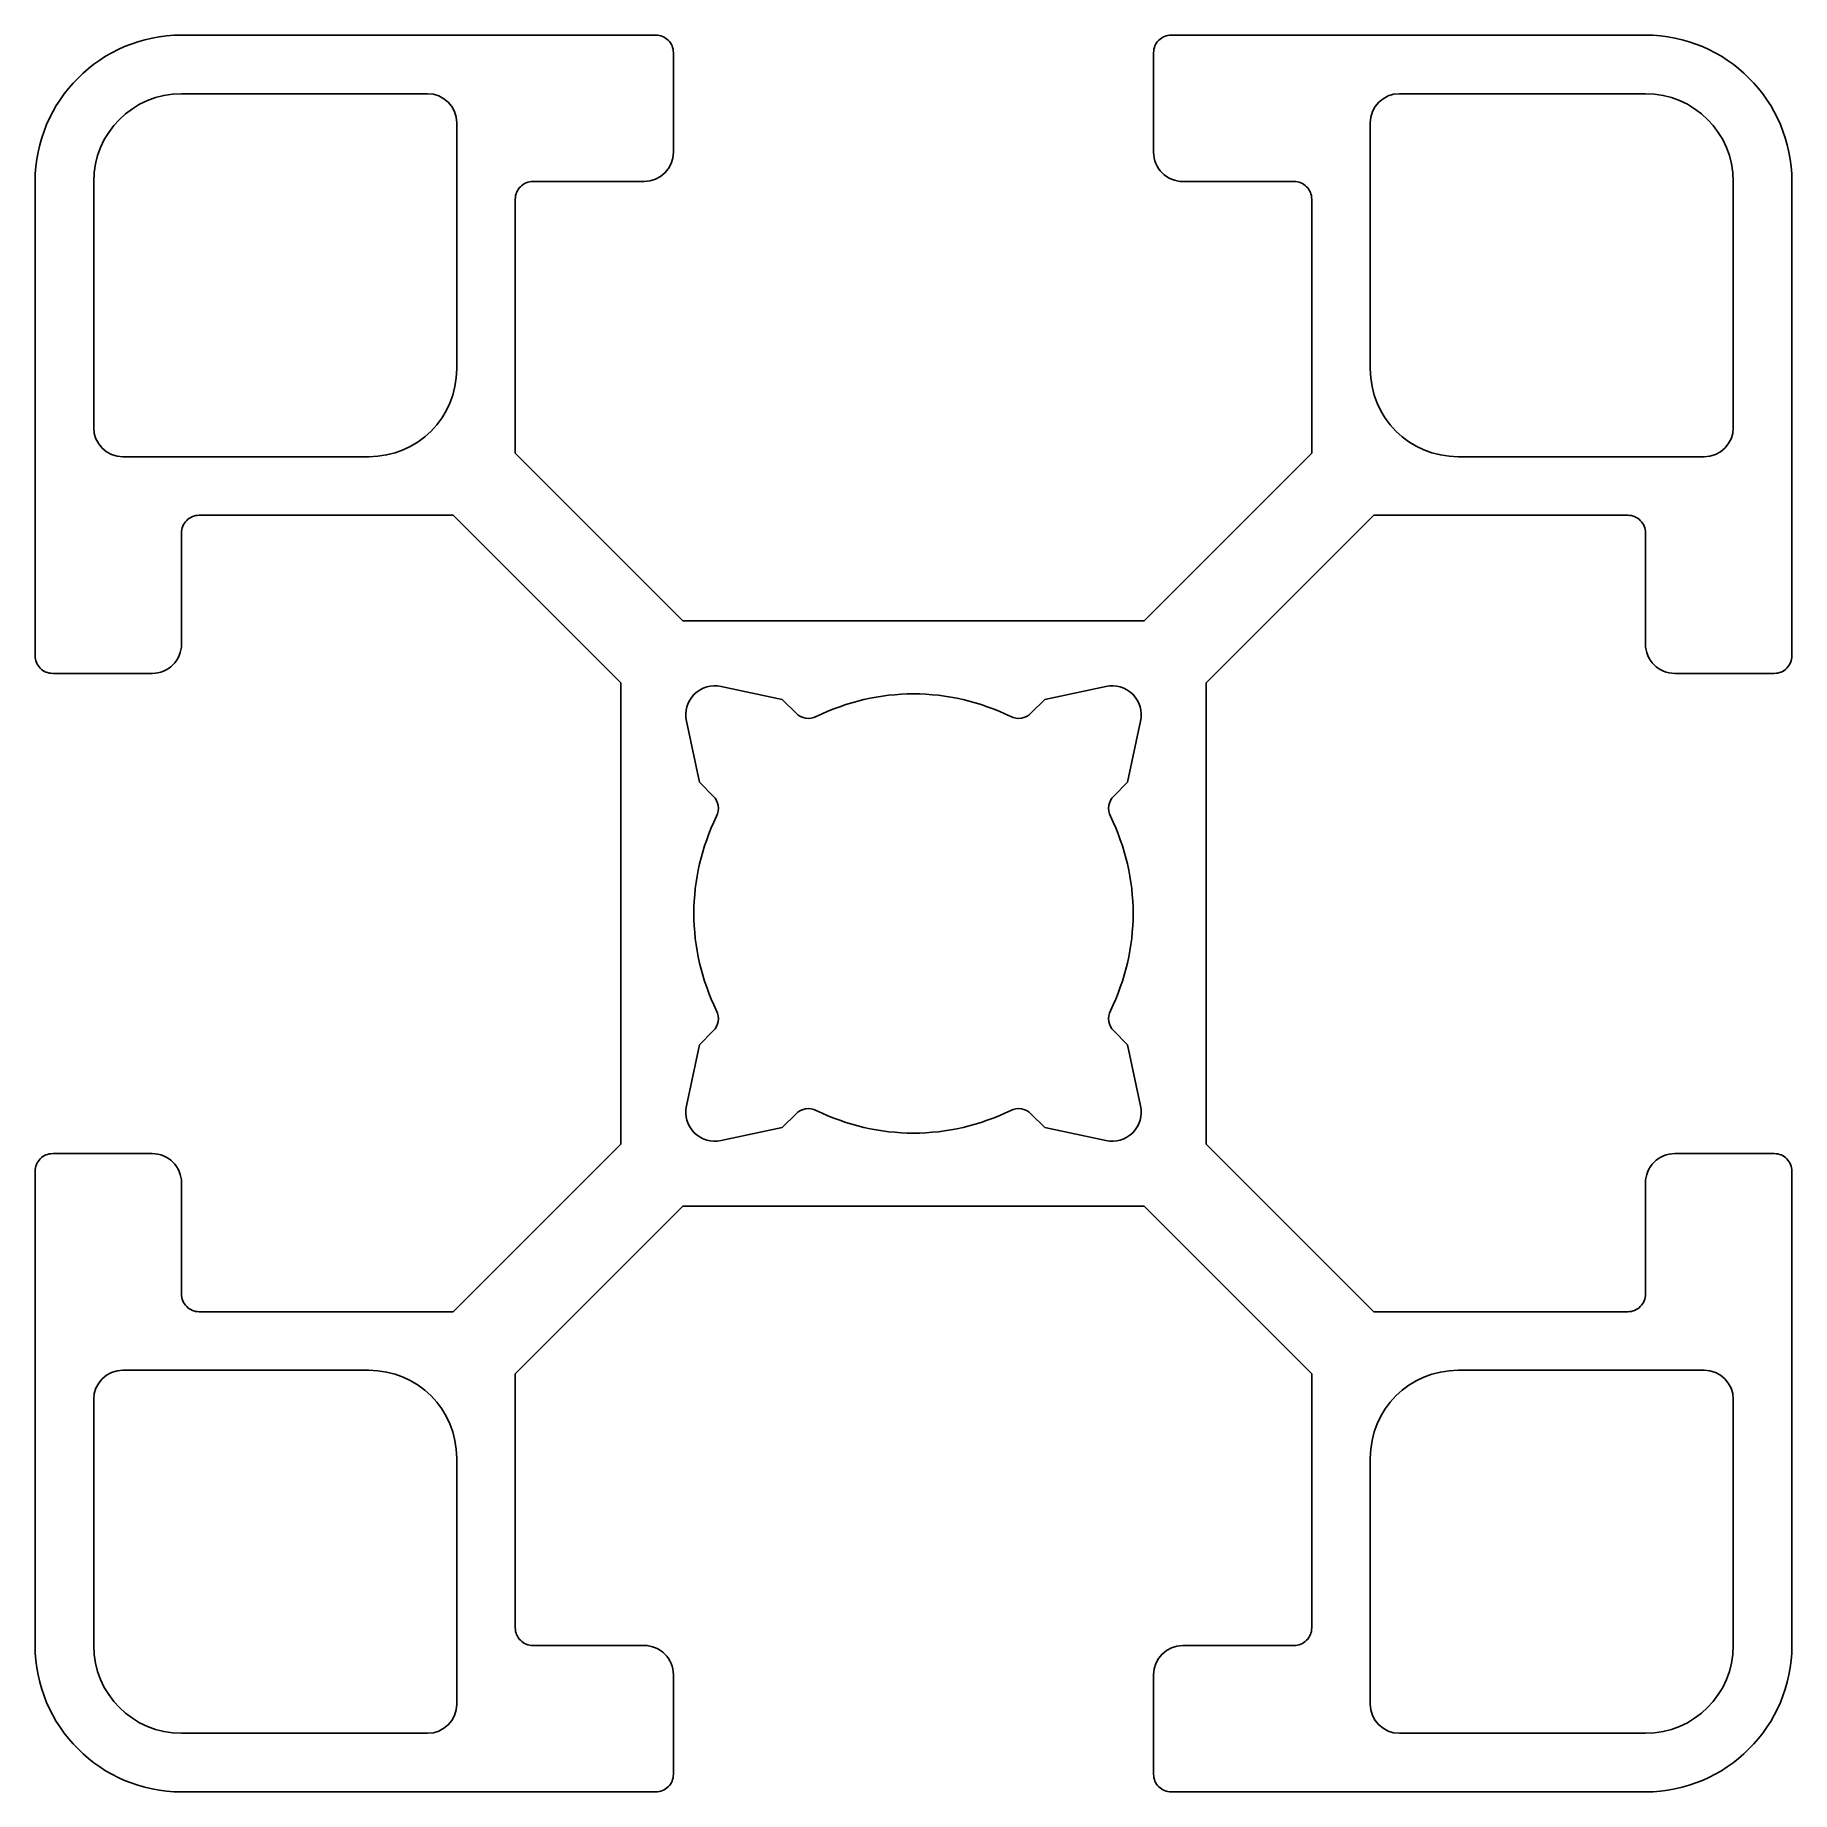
# Model space of a CAD drawing. Extents: x 0 to 30, y 0 to 30.
import ezdxf

# ---------------------------------------------------------------- set-up
doc = ezdxf.new("R2010")
doc.units = 0
doc.header["$LTSCALE"] = 1.8
doc.linetypes.add('PHL_THICK', pattern=[0])
doc.layers.add('PROJECTION', color=7, linetype='CONTINUOUS')

msp = doc.modelspace()

# ---------------------------------------------------------------- linework, layer by layer
at = {"layer": 'PROJECTION', "color": 7, "linetype": 'PHL_THICK'}
for p, q in [((2.5, 30), (10.600006, 30)), ((19.399994, 30), (27.5, 30)), ((10.900002, 28), (10.900002, 29.699997)), ((19.099998, 28), (19.099998, 29.699997)), ((2.5, 29), (6.700005, 29)), ((23.299995, 29), (27.5, 29)), ((7.200005, 24.299995), (7.200005, 28.5)), ((22.799995, 24.299995), (22.799995, 28.5)), ((0, 19.399994), (0, 27.5)), ((1, 23.299995), (1, 27.5)), ((8.5, 27.5), (10.400002, 27.5)), ((19.599998, 27.5), (21.5, 27.5)), ((29, 23.299995), (29, 27.5)), ((30, 19.399994), (30, 27.5)), ((8.200005, 22.860655), (8.200005, 27.199997)), ((21.799995, 22.860655), (21.799995, 27.199997)), ((11.06066, 20), (8.200005, 22.860655)), ((18.939341, 20), (21.799995, 22.860655)), ((1.5, 22.799995), (5.700005, 22.799995)), ((24.299995, 22.799995), (28.5, 22.799995)), ((2.800003, 21.799995), (7.139344, 21.799995)), ((10, 18.939341), (7.139344, 21.799995)), ((20, 18.939341), (22.860655, 21.799995)), ((22.860655, 21.799995), (27.199997, 21.799995)), ((2.5, 19.599998), (2.5, 21.5)), ((27.5, 19.599998), (27.5, 21.5)), ((11.06066, 20), (18.939341, 20)), ((0.300003, 19.099998), (2, 19.099998)), ((10, 11.06066), (10, 18.939341)), ((20, 11.06066), (20, 18.939341)), ((28, 19.099998), (29.699997, 19.099998)), ((12.756927, 18.657288), (11.714124, 18.878887)), ((12.994866, 18.419348), (12.756927, 18.657288)), ((17.005135, 18.419348), (17.243074, 18.657288)), ((17.243074, 18.657288), (18.285877, 18.878887)), ((11.342713, 17.243074), (11.121113, 18.285877)), ((18.657288, 17.243074), (18.878887, 18.285877)), ((11.580652, 17.005135), (11.342713, 17.243074)), ((18.419348, 17.005135), (18.657288, 17.243074)), ((11.342713, 12.756927), (11.580652, 12.994866)), ((18.657288, 12.756927), (18.419348, 12.994866)), ((11.121113, 11.714124), (11.342713, 12.756927)), ((18.878887, 11.714124), (18.657288, 12.756927)), ((12.756927, 11.342713), (12.994866, 11.580652)), ((17.243074, 11.342713), (17.005135, 11.580652)), ((11.714124, 11.121113), (12.756927, 11.342713)), ((18.285877, 11.121113), (17.243074, 11.342713)), ((0.300003, 10.900002), (2, 10.900002)), ((7.139344, 8.200005), (10, 11.06066)), ((22.860655, 8.200005), (20, 11.06066)), ((28, 10.900002), (29.699997, 10.900002)), ((0, 2.5), (0, 10.600006)), ((30, 2.5), (30, 10.600006)), ((2.5, 8.5), (2.5, 10.400002)), ((27.5, 8.5), (27.5, 10.400002)), ((8.200005, 7.139344), (11.06066, 10)), ((11.06066, 10), (18.939341, 10)), ((21.799995, 7.139344), (18.939341, 10)), ((2.800003, 8.200005), (7.139344, 8.200005)), ((22.860655, 8.200005), (27.199997, 8.200005)), ((1.5, 7.200005), (5.700005, 7.200005)), ((24.299995, 7.200005), (28.5, 7.200005)), ((8.200005, 2.800003), (8.200005, 7.139344)), ((21.799995, 2.800003), (21.799995, 7.139344)), ((1, 2.5), (1, 6.700005)), ((29, 2.5), (29, 6.700005)), ((7.200005, 1.5), (7.200005, 5.700005)), ((22.799995, 1.5), (22.799995, 5.700005)), ((8.5, 2.5), (10.400002, 2.5)), ((19.599998, 2.5), (21.5, 2.5)), ((10.900002, 0.300003), (10.900002, 2)), ((19.099998, 0.300003), (19.099998, 2)), ((2.5, 1), (6.700005, 1)), ((23.299995, 1), (27.5, 1)), ((2.5, 0), (10.600006, 0)), ((19.399994, 0), (27.5, 0))]:
    msp.add_line(p, q, dxfattribs=at)
for centre, radius, start, end in [((2.5, 27.5), 2.5, 90, 180), ((10.600004, 29.700003), 0.299997, 359.9989133, 89.9996304), ((19.399996, 29.700003), 0.299997, 90.000371, 180.0010834), ((27.5, 27.5), 2.5, 0, 90), ((2.5, 27.5), 1.5, 90.0000006, 180), ((6.700005, 28.5), 0.5, 0, 90), ((23.299995, 28.5), 0.5, 90, 180), ((27.5, 27.5), 1.5, 0, 89.9999994), ((10.400002, 28), 0.5, 270.0000009, 0), ((19.599998, 28), 0.5, 180, 270.0000002), ((8.500002, 27.200003), 0.299997, 90.000367, 180.0010867), ((21.499998, 27.200003), 0.299997, 359.9989166, 89.9996278), ((5.700005, 24.299995), 1.5, 270.0000001, 0), ((24.299995, 24.299995), 1.5, 180, 269.9999999), ((1.5, 23.299995), 0.5, 180, 269.9999986), ((28.5, 23.299995), 0.5, 270.0000014, 0), ((2.799997, 21.499998), 0.299997, 89.9989166, 179.9996278), ((27.200003, 21.499998), 0.299997, 0.000367, 90.0010867), ((2, 19.599998), 0.5, 269.9999991, 0), ((28, 19.599998), 0.5, 180, 270.0000009), ((0.299997, 19.399996), 0.299997, 180.000371, 270.0010834), ((29.700003, 19.399996), 0.299997, 269.9989133, 359.9996304), ((11.610192, 18.389808), 0.5, 78.0028563, 191.9970332), ((15, 15), 3.75, 63.7226615, 116.2773381), ((18.389808, 18.389808), 0.5, 348.0029675, 101.9970334), ((13.206998, 18.63148), 0.3, 225.0000175, 296.2773006), ((16.793002, 18.63148), 0.3, 243.7227046, 315.0001154), ((11.36852, 16.793002), 0.3, 333.722629, 45.0001113), ((18.63148, 16.793002), 0.3, 134.9998846, 206.2772929), ((15, 15), 3.75, 153.7226675, 206.2773318), ((15, 15), 3.75, 333.7226619, 26.2773387), ((11.36852, 13.206998), 0.3, 315.0000242, 26.2773796), ((18.63148, 13.206998), 0.3, 153.7226985, 224.9999798), ((11.610192, 11.610192), 0.5, 168.0028543, 281.9971448), ((18.389808, 11.610192), 0.5, 258.0029654, 11.997145), ((13.206998, 11.36852), 0.3, 63.722623, 134.9999758), ((15, 15), 3.75, 243.722668, 296.2773324), ((16.793002, 11.36852), 0.3, 44.9998914, 116.2773719), ((0.299997, 10.600004), 0.299997, 89.9989133, 179.9996304), ((2, 10.400002), 0.5, 0, 90.0000009), ((28, 10.400002), 0.5, 89.9999991, 180), ((29.700003, 10.600004), 0.299997, 0.000371, 90.0010834), ((2.799997, 8.500002), 0.299997, 180.000367, 270.0010867), ((27.200003, 8.500002), 0.299997, 269.9989166, 359.9996278), ((1.5, 6.700005), 0.5, 90.0000014, 180), ((5.700005, 5.700005), 1.5, 0, 89.9999999), ((24.299995, 5.700005), 1.5, 90.0000001, 180), ((28.5, 6.700005), 0.5, 0, 89.9999986), ((8.500002, 2.799997), 0.299997, 179.9989166, 269.9996278), ((21.499998, 2.799997), 0.299997, 270.000367, 0.0010867), ((2.5, 2.5), 2.5, 180, 270), ((2.5, 2.5), 1.5, 180, 269.9999994), ((10.400002, 2), 0.5, 0, 90.0000002), ((19.599998, 2), 0.5, 90.0000009, 180), ((27.5, 2.5), 1.5, 270.0000006, 0), ((27.5, 2.5), 2.5, 270, 0), ((6.700005, 1.5), 0.5, 270, 0), ((23.299995, 1.5), 0.5, 180, 270), ((10.600004, 0.299997), 0.299997, 270.0003722, 0.0010834), ((19.399996, 0.299997), 0.299997, 179.9989133, 269.9996311)]:
    msp.add_arc(centre, radius, start, end, dxfattribs=at)

doc.saveas('drawing.dxf')
